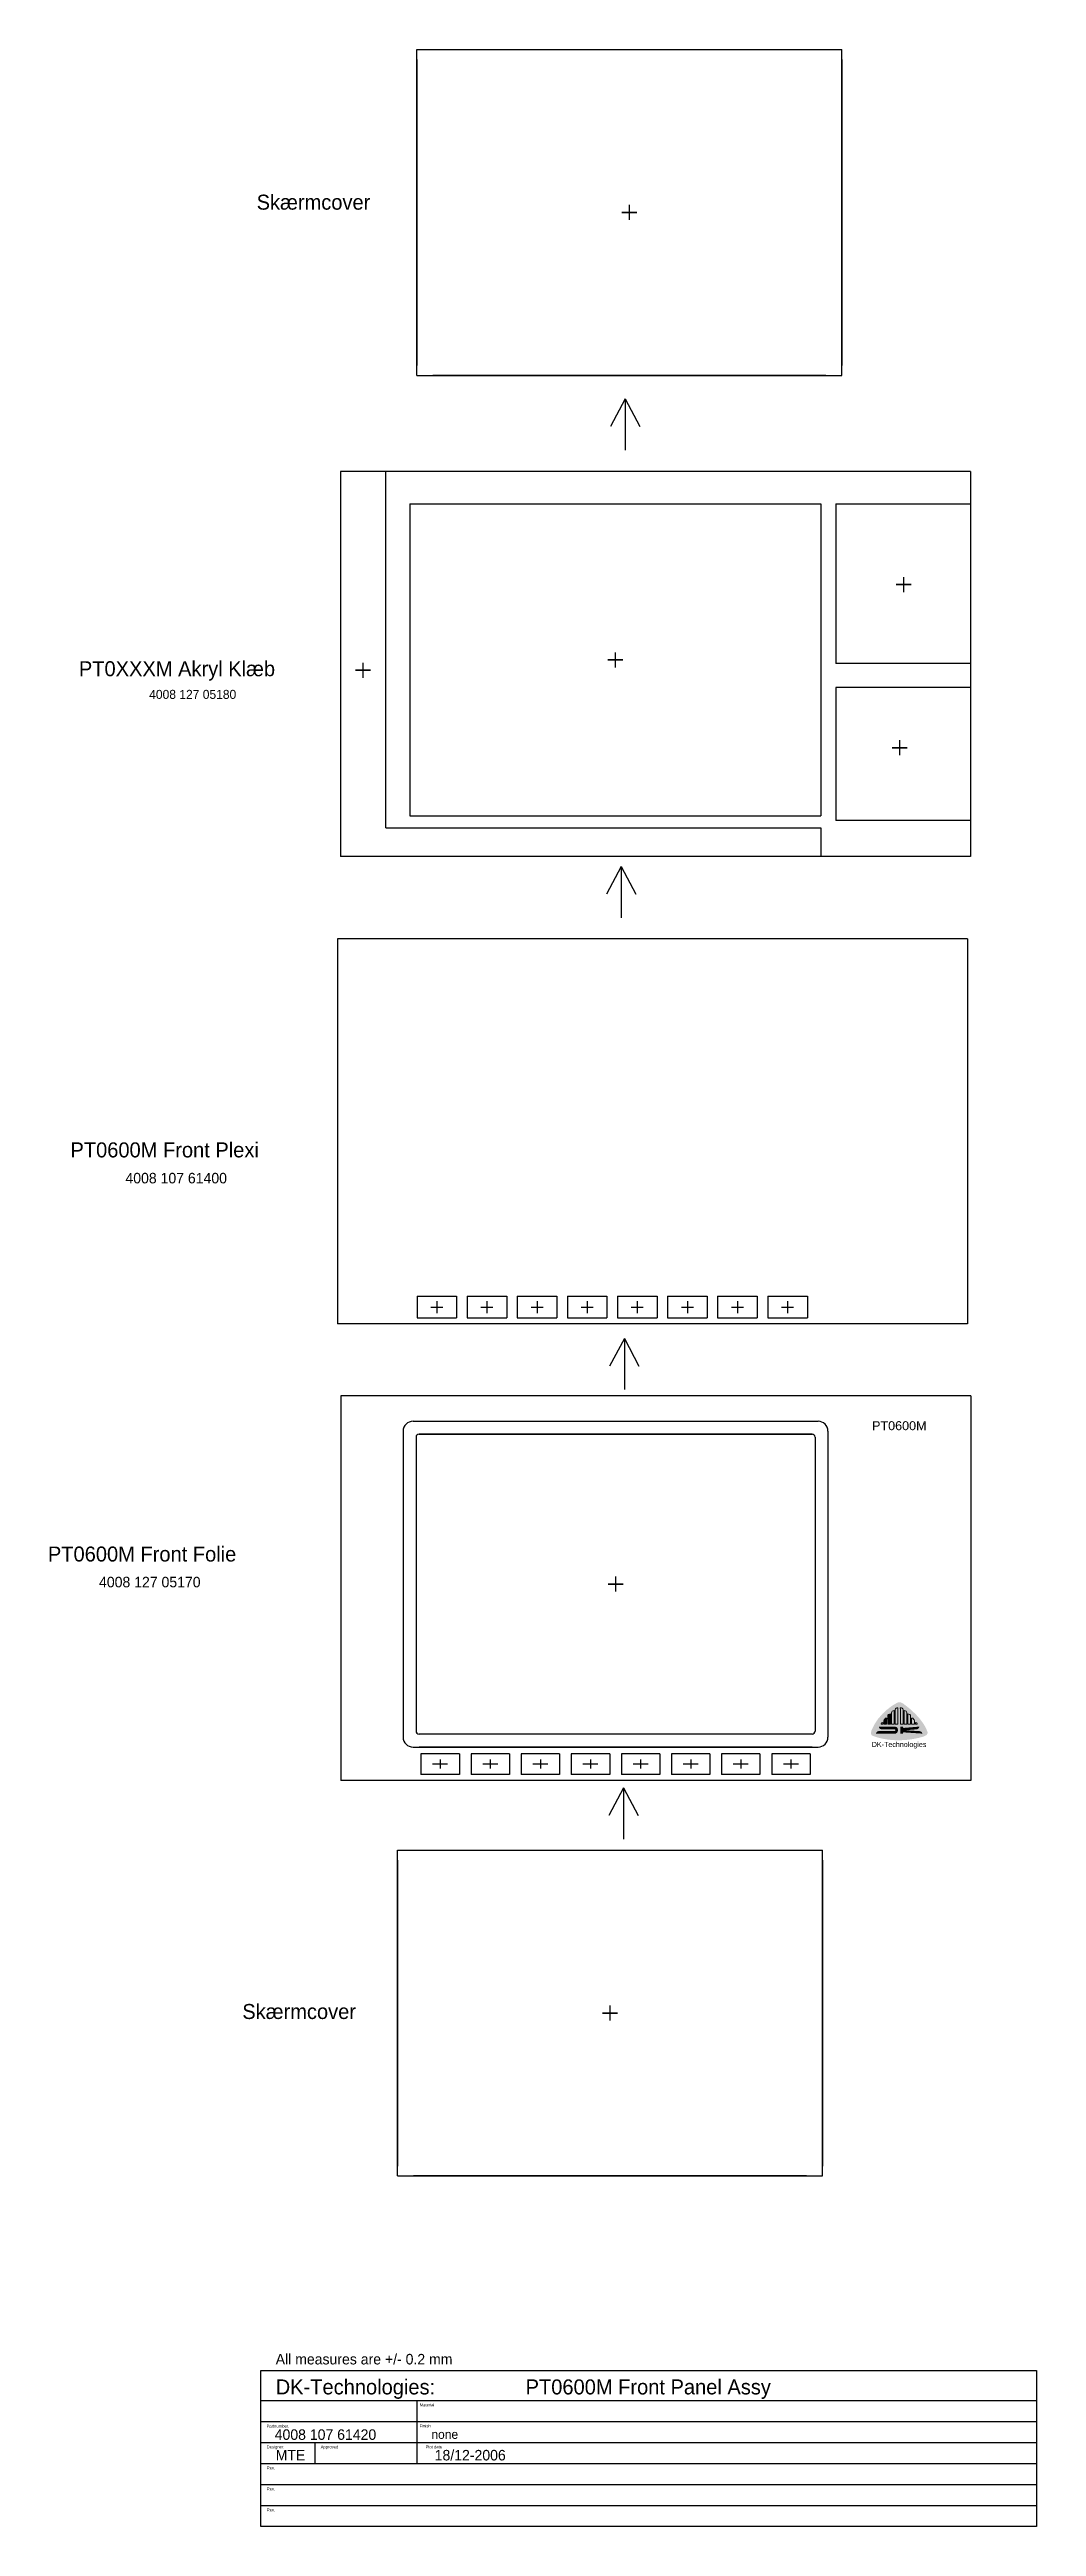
# Model space of a CAD drawing. Header units: millimetres. Extents: x -35 to 294, y -42 to 783.
import ezdxf

# ---------------------------------------------------------------- set-up
doc = ezdxf.new("R2010")
doc.units = ezdxf.units.MM
for name, color, linetype in [('Forplade', 4, 'Continuous'), ('LOGO_LARGE_IMAGE', 1, 'Continuous'), ('MSD200C', 4, 'Continuous'), ('ramme', 4, 'Continuous'), ('ramme_head', 2, 'Continuous')]:
    doc.layers.add(name, color=color, linetype=linetype)
doc.styles.add('DK-Audio', font='ARIAL.TTF')

msp = doc.modelspace()

# ---------------------------------------------------------------- hatches: boundary and pattern name
at = {"linetype": 'Continuous', "lineweight": 0}
h = msp.add_hatch(color=0, dxfattribs=at)
edge = h.paths.add_edge_path()
edge.add_spline(control_points=[(245.34, 229.05), (245.34, 229.37), (245.74, 229.75), (246.24, 229.74), (246.24, 229.74), (246.23, 229.17), (246.23, 229.17), (246.23, 229.17), (246.23, 225.18), (246.23, 225.18), (246.23, 225.18), (245.34, 225.18), (245.34, 225.18), (245.34, 225.18), (245.34, 229.05), (245.34, 229.05)], knot_values=[0, 0, 0, 0, 1, 1, 1, 2, 2, 2, 3, 3, 3, 4, 4, 4, 5, 5, 5, 5], degree=3, periodic=0)
edge = h.paths.add_edge_path()
edge.add_spline(control_points=[(246.6, 230.16), (246.6, 230.46), (247, 230.7), (247.5, 230.7), (247.5, 230.7), (247.49, 230.16), (247.49, 230.16), (247.49, 230.16), (247.49, 225.18), (247.49, 225.18), (247.49, 225.18), (246.6, 225.18), (246.6, 225.18), (246.6, 225.18), (246.6, 230.16), (246.6, 230.16)], knot_values=[0, 0, 0, 0, 1, 1, 1, 2, 2, 2, 3, 3, 3, 4, 4, 4, 5, 5, 5, 5], degree=3, periodic=0)
edge = h.paths.add_edge_path()
edge.add_spline(control_points=[(249.18, 230.16), (249.18, 230.46), (248.78, 230.7), (248.28, 230.7), (248.28, 230.7), (248.29, 230.16), (248.29, 230.16), (248.29, 230.16), (248.29, 225.18), (248.29, 225.18), (248.29, 225.18), (249.18, 225.18), (249.18, 225.18), (249.18, 225.18), (249.18, 230.16), (249.18, 230.16)], knot_values=[0, 0, 0, 0, 1, 1, 1, 2, 2, 2, 3, 3, 3, 4, 4, 4, 5, 5, 5, 5], degree=3, periodic=0)
edge = h.paths.add_edge_path()
edge.add_spline(control_points=[(250.44, 229.05), (250.44, 229.37), (250.04, 229.75), (249.54, 229.74), (249.54, 229.74), (249.55, 229.17), (249.55, 229.17), (249.55, 229.17), (249.55, 225.18), (249.55, 225.18), (249.55, 225.18), (250.44, 225.18), (250.44, 225.18), (250.44, 225.18), (250.44, 229.05), (250.44, 229.05)], knot_values=[0, 0, 0, 0, 1, 1, 1, 2, 2, 2, 3, 3, 3, 4, 4, 4, 5, 5, 5, 5], degree=3, periodic=0)
edge = h.paths.add_edge_path()
edge.add_spline(control_points=[(251.7, 227.93), (251.7, 228.25), (251.29, 228.69), (250.8, 228.69), (250.8, 228.69), (250.8, 227.99), (250.8, 227.99), (250.8, 227.99), (250.8, 225.18), (250.8, 225.18), (250.8, 225.18), (251.7, 225.18), (251.7, 225.18), (251.7, 225.18), (251.7, 227.93), (251.7, 227.93)], knot_values=[0, 0, 0, 0, 1, 1, 1, 2, 2, 2, 3, 3, 3, 4, 4, 4, 5, 5, 5, 5], degree=3, periodic=0)
edge = h.paths.add_edge_path()
edge.add_spline(control_points=[(252.95, 226.41), (252.95, 226.7), (252.55, 227.28), (252.05, 227.28), (252.05, 227.28), (252.06, 226.45), (252.06, 226.45), (252.06, 226.45), (252.06, 225.18), (252.06, 225.18), (252.06, 225.18), (252.95, 225.18), (252.95, 225.18), (252.95, 225.18), (252.95, 226.41), (252.95, 226.41)], knot_values=[0, 0, 0, 0, 1, 1, 1, 2, 2, 2, 3, 3, 3, 4, 4, 4, 5, 5, 5, 5], degree=3, periodic=0)
edge = h.paths.add_edge_path()
edge.add_spline(control_points=[(253.93, 225.38), (253.93, 225.59), (253.65, 225.82), (253.3, 225.82), (253.3, 225.82), (253.31, 225.39), (253.31, 225.39), (253.31, 225.39), (253.31, 225.18), (253.31, 225.18), (253.31, 225.18), (253.93, 225.18), (253.93, 225.18), (253.93, 225.18), (253.93, 225.38), (253.93, 225.38)], knot_values=[0, 0, 0, 0, 1, 1, 1, 2, 2, 2, 3, 3, 3, 4, 4, 4, 5, 5, 5, 5], degree=3, periodic=0)
edge = h.paths.add_edge_path()
edge.add_spline(control_points=[(241.85, 225.38), (241.85, 225.59), (242.13, 225.82), (242.48, 225.82), (242.48, 225.82), (242.47, 225.39), (242.47, 225.39), (242.47, 225.39), (242.47, 225.18), (242.47, 225.18), (242.47, 225.18), (241.85, 225.18), (241.85, 225.18), (241.85, 225.18), (241.85, 225.38), (241.85, 225.38)], knot_values=[0, 0, 0, 0, 1, 1, 1, 2, 2, 2, 3, 3, 3, 4, 4, 4, 5, 5, 5, 5], degree=3, periodic=0)
h = msp.add_hatch(color=0, dxfattribs=at)
edge = h.paths.add_edge_path()
edge.add_spline(control_points=[(242.83, 226.41), (242.83, 226.7), (243.23, 227.28), (243.73, 227.28), (243.73, 227.28), (243.72, 226.45), (243.72, 226.45), (243.72, 226.45), (243.72, 225.18), (243.72, 225.18), (243.72, 225.18), (242.83, 225.18), (242.83, 225.18), (242.83, 225.18), (242.83, 226.41), (242.83, 226.41)], knot_values=[0, 0, 0, 0, 1, 1, 1, 2, 2, 2, 3, 3, 3, 4, 4, 4, 5, 5, 5, 5], degree=3, periodic=0)
h = msp.add_hatch(color=0, dxfattribs=at)
edge = h.paths.add_edge_path()
edge.add_spline(control_points=[(244.08, 227.93), (244.08, 228.25), (244.49, 228.69), (244.98, 228.69), (244.98, 228.69), (244.98, 227.99), (244.98, 227.99), (244.98, 227.99), (244.98, 225.18), (244.98, 225.18), (244.98, 225.18), (244.08, 225.18), (244.08, 225.18), (244.08, 225.18), (244.08, 227.93), (244.08, 227.93)], knot_values=[0, 0, 0, 0, 1, 1, 1, 2, 2, 2, 3, 3, 3, 4, 4, 4, 5, 5, 5, 5], degree=3, periodic=0)
at = {"layer": 'LOGO_LARGE_IMAGE', "lineweight": 0}
h = msp.add_hatch(color=1, dxfattribs=at)
h.dxf.hatch_style = 2
edge = h.paths.add_edge_path()
edge.add_spline(control_points=[(246.9, 232.17), (246.9, 232.17), (241.05, 229.22), (238.62, 223.08), (238.03, 221.57), (239.19, 221.31), (239.19, 221.31), (239.19, 221.31), (246.39, 218.2), (256.07, 221.11), (258.04, 221.7), (257.22, 222.92), (257.22, 222.92), (257.22, 222.92), (256.15, 227.06), (249.22, 232.12), (247.96, 233.03), (246.9, 232.17), (246.9, 232.17)], knot_values=[0, 0, 0, 0, 1, 1, 1, 2, 2, 2, 3, 3, 3, 4, 4, 4, 5, 5, 5, 6, 6, 6, 6], degree=3, periodic=0)
h = msp.add_hatch(color=0, dxfattribs=at)
h.dxf.hatch_style = 2
edge = h.paths.add_edge_path()
edge.add_spline(control_points=[(242.04, 223.5), (241.17, 223.5), (241.17, 224.4), (241.17, 224.4), (241.17, 224.4), (246.53, 224.4), (246.53, 224.4), (246.53, 224.4), (247.5, 224.37), (247.5, 223.28), (247.5, 222.31), (246.83, 222.07), (246.53, 222.07), (246.24, 222.07), (240.2, 222.07), (240.2, 222.07), (240.2, 222.07), (240.18, 222.94), (241.14, 222.94), (241.14, 222.94), (246.44, 222.94), (246.44, 222.94), (246.44, 222.94), (246.66, 222.98), (246.66, 223.28), (246.66, 223.49), (246.41, 223.52), (246.41, 223.52), (246.41, 223.52), (242.59, 223.5), (242.04, 223.5)], knot_values=[0, 0, 0, 0, 1, 1, 1, 2, 2, 2, 3, 3, 3, 4, 4, 4, 5, 5, 5, 6, 6, 6, 7, 7, 7, 8, 8, 8, 9, 9, 9, 10, 10, 10, 10], degree=3, periodic=0)
h = msp.add_hatch(color=0, dxfattribs=at)
h.dxf.hatch_style = 2
edge = h.paths.add_edge_path()
edge.add_spline(control_points=[(248.32, 224.41), (248.32, 224.41), (248.32, 222.08), (248.32, 222.08), (248.32, 222.08), (249.19, 222.08), (249.19, 222.08), (249.19, 222.08), (249.19, 222.26), (249.19, 222.26), (249.19, 222.26), (249.17, 222.41), (249.34, 222.47), (249.41, 222.5), (249.63, 222.48), (249.63, 222.48), (249.63, 222.48), (255.67, 222.08), (255.67, 222.08), (255.67, 222.08), (255.44, 222.73), (254.88, 222.88), (254.67, 222.94), (252.68, 223), (251.41, 223.11), (250.47, 223.19), (249.51, 223.19), (251.41, 223.33), (252.65, 223.43), (253.7, 223.51), (253.88, 223.53), (254.42, 223.59), (254.68, 224.42), (254.68, 224.42), (254.68, 224.42), (249.64, 224), (249.64, 224), (249.64, 224), (249.43, 223.97), (249.37, 223.99), (249.17, 224.05), (249.19, 224.24), (249.19, 224.24), (249.19, 224.24), (249.19, 224.41), (249.19, 224.41), (249.19, 224.41), (248.32, 224.41), (248.32, 224.41)], knot_values=[0, 0, 0, 0, 1, 1, 1, 2, 2, 2, 3, 3, 3, 4, 4, 4, 5, 5, 5, 6, 6, 6, 7, 7, 7, 8, 8, 8, 9, 9, 9, 10, 10, 10, 11, 11, 11, 12, 12, 12, 13, 13, 13, 14, 14, 14, 15, 15, 15, 16, 16, 16, 16], degree=3, periodic=0)

# ---------------------------------------------------------------- linework, layer by layer
at = {"layer": 'LOGO_LARGE_IMAGE', "color": 0, "lineweight": 0}
for points in [[(241.85, 225.38), (241.85, 225.59), (242.13, 225.82), (242.48, 225.82), (242.48, 225.82), (242.47, 225.39), (242.47, 225.39), (242.47, 225.39), (242.47, 225.18), (242.47, 225.18), (242.47, 225.18), (241.85, 225.18), (241.85, 225.18), (241.85, 225.18), (241.85, 225.38), (241.85, 225.38)], [(242.83, 226.41), (242.83, 226.7), (243.23, 227.28), (243.73, 227.28), (243.73, 227.28), (243.72, 226.45), (243.72, 226.45), (243.72, 226.45), (243.72, 225.18), (243.72, 225.18), (243.72, 225.18), (242.83, 225.18), (242.83, 225.18), (242.83, 225.18), (242.83, 226.41), (242.83, 226.41)], [(244.08, 227.93), (244.08, 228.25), (244.49, 228.69), (244.98, 228.69), (244.98, 228.69), (244.98, 227.99), (244.98, 227.99), (244.98, 227.99), (244.98, 225.18), (244.98, 225.18), (244.98, 225.18), (244.08, 225.18), (244.08, 225.18), (244.08, 225.18), (244.08, 227.93), (244.08, 227.93)], [(245.34, 229.05), (245.34, 229.37), (245.74, 229.75), (246.24, 229.74), (246.24, 229.74), (246.23, 229.17), (246.23, 229.17), (246.23, 229.17), (246.23, 225.18), (246.23, 225.18), (246.23, 225.18), (245.34, 225.18), (245.34, 225.18), (245.34, 225.18), (245.34, 229.05), (245.34, 229.05)], [(246.6, 230.16), (246.6, 230.46), (247, 230.7), (247.5, 230.7), (247.5, 230.7), (247.49, 230.16), (247.49, 230.16), (247.49, 230.16), (247.49, 225.18), (247.49, 225.18), (247.49, 225.18), (246.6, 225.18), (246.6, 225.18), (246.6, 225.18), (246.6, 230.16), (246.6, 230.16)], [(249.18, 230.16), (249.18, 230.46), (248.78, 230.7), (248.28, 230.7), (248.28, 230.7), (248.29, 230.16), (248.29, 230.16), (248.29, 230.16), (248.29, 225.18), (248.29, 225.18), (248.29, 225.18), (249.18, 225.18), (249.18, 225.18), (249.18, 225.18), (249.18, 230.16), (249.18, 230.16)], [(250.44, 229.05), (250.44, 229.37), (250.04, 229.75), (249.54, 229.74), (249.54, 229.74), (249.55, 229.17), (249.55, 229.17), (249.55, 229.17), (249.55, 225.18), (249.55, 225.18), (249.55, 225.18), (250.44, 225.18), (250.44, 225.18), (250.44, 225.18), (250.44, 229.05), (250.44, 229.05)], [(251.7, 227.93), (251.7, 228.25), (251.29, 228.69), (250.8, 228.69), (250.8, 228.69), (250.8, 227.99), (250.8, 227.99), (250.8, 227.99), (250.8, 225.18), (250.8, 225.18), (250.8, 225.18), (251.7, 225.18), (251.7, 225.18), (251.7, 225.18), (251.7, 227.93), (251.7, 227.93)], [(252.95, 226.41), (252.95, 226.7), (252.55, 227.28), (252.05, 227.28), (252.05, 227.28), (252.06, 226.45), (252.06, 226.45), (252.06, 226.45), (252.06, 225.18), (252.06, 225.18), (252.06, 225.18), (252.95, 225.18), (252.95, 225.18), (252.95, 225.18), (252.95, 226.41), (252.95, 226.41)], [(253.93, 225.38), (253.93, 225.59), (253.65, 225.82), (253.3, 225.82), (253.3, 225.82), (253.31, 225.39), (253.31, 225.39), (253.31, 225.39), (253.31, 225.18), (253.31, 225.18), (253.31, 225.18), (253.93, 225.18), (253.93, 225.18), (253.93, 225.18), (253.93, 225.38), (253.93, 225.38)]]:
    msp.add_open_spline(points, degree=3, knots=[0, 0, 0, 0, 1, 1, 1, 2, 2, 2, 3, 3, 3, 4, 4, 4, 5, 5, 5, 5], dxfattribs=at)
at = {"layer": 'ramme', "color": 0, "ltscale": 0.1}
for p, q in [((87.13, 783.45), (228.73, 783.45)), ((87.13, 674.85), (87.13, 783.45)), ((87.13, 780.15), (87.13, 678.15)), ((90.43, 783.45), (225.43, 783.45)), ((228.73, 674.85), (228.73, 783.45)), ((228.73, 780.15), (228.73, 678.15)), ((155.43, 729.15), (160.43, 729.15)), ((160.43, 729.15), (155.43, 729.15)), ((157.93, 731.65), (157.93, 726.65)), ((87.13, 674.85), (228.73, 674.85)), ((90.43, 674.85), (225.43, 674.85)), ((223.43, 674.85), (92.43, 674.85)), ((271.64, 642.78), (61.64, 642.78)), ((61.64, 642.78), (61.64, 514.48)), ((76.74, 523.98), (76.74, 642.78)), ((271.64, 642.78), (271.64, 514.48)), ((84.74, 631.98), (221.74, 631.98)), ((84.74, 631.98), (84.74, 527.98)), ((221.74, 631.98), (221.74, 527.98)), ((226.74, 631.98), (226.74, 578.78)), ((226.74, 631.98), (271.64, 631.98)), ((246.84, 605.08), (251.84, 605.08)), ((251.84, 605.08), (246.84, 605.08)), ((249.34, 607.58), (249.34, 602.58)), ((69.14, 579.03), (69.14, 574.03)), ((150.74, 579.98), (155.74, 579.98)), ((155.74, 579.98), (150.74, 579.98)), ((153.24, 582.48), (153.24, 577.48)), ((271.64, 578.78), (226.74, 578.78)), ((66.64, 576.53), (71.64, 576.53)), ((71.64, 576.53), (66.64, 576.53)), ((271.64, 570.78), (226.74, 570.78)), ((226.74, 570.78), (226.74, 526.48)), ((248.04, 553.23), (248.04, 548.23)), ((245.54, 550.73), (250.54, 550.73)), ((250.54, 550.73), (245.54, 550.73)), ((76.74, 523.98), (221.74, 523.98)), ((84.74, 527.98), (221.74, 527.98)), ((221.74, 523.98), (221.74, 514.48)), ((271.64, 526.48), (226.74, 526.48)), ((271.64, 514.48), (61.64, 514.48)), ((270.64, 487.03), (60.64, 487.03)), ((60.64, 487.03), (60.64, 358.73)), ((270.64, 487.03), (270.64, 358.73)), ((87.19, 367.88), (87.19, 360.68)), ((87.19, 367.88), (100.39, 367.88)), ((91.79, 364.28), (95.79, 364.28)), ((93.79, 366.28), (93.79, 362.28)), ((100.39, 367.88), (100.39, 360.68)), ((103.89, 367.88), (103.89, 360.68)), ((103.89, 367.88), (117.09, 367.88)), ((108.49, 364.28), (112.49, 364.28)), ((110.49, 366.28), (110.49, 362.28)), ((117.09, 367.88), (117.09, 360.68)), ((120.59, 367.88), (120.59, 360.68)), ((120.59, 367.88), (133.79, 367.88)), ((125.19, 364.28), (129.19, 364.28)), ((127.19, 366.28), (127.19, 362.28)), ((133.79, 367.88), (133.79, 360.68)), ((137.29, 367.88), (137.29, 360.68)), ((137.29, 367.88), (150.49, 367.88)), ((141.89, 364.28), (145.89, 364.28)), ((143.89, 366.28), (143.89, 362.28)), ((150.49, 367.88), (150.49, 360.68)), ((153.99, 367.88), (153.99, 360.68)), ((153.99, 367.88), (153.99, 360.68)), ((153.99, 367.88), (167.19, 367.88)), ((158.59, 364.28), (162.59, 364.28)), ((160.59, 366.28), (160.59, 362.28)), ((167.19, 367.88), (167.19, 360.68)), ((170.69, 367.88), (170.69, 360.68)), ((170.69, 367.88), (183.89, 367.88)), ((175.29, 364.28), (179.29, 364.28)), ((177.29, 366.28), (177.29, 362.28)), ((183.89, 367.88), (183.89, 360.68)), ((187.39, 367.88), (187.39, 360.68)), ((187.39, 367.88), (200.59, 367.88)), ((191.99, 364.28), (195.99, 364.28)), ((193.99, 366.28), (193.99, 362.28)), ((200.59, 367.88), (200.59, 360.68)), ((204.09, 367.88), (204.09, 360.68)), ((204.09, 367.88), (217.29, 367.88)), ((208.69, 364.28), (212.69, 364.28)), ((210.69, 366.28), (210.69, 362.28)), ((217.29, 367.88), (217.29, 360.68)), ((270.64, 358.73), (60.64, 358.73)), ((87.19, 360.68), (100.39, 360.68)), ((103.89, 360.68), (117.09, 360.68)), ((120.59, 360.68), (133.79, 360.68)), ((137.29, 360.68), (150.49, 360.68)), ((153.99, 360.68), (167.19, 360.68)), ((170.69, 360.68), (183.89, 360.68)), ((187.39, 360.68), (200.59, 360.68)), ((204.09, 360.68), (217.29, 360.68)), ((271.75, 334.7), (61.75, 334.7)), ((61.75, 334.7), (61.75, 206.4)), ((271.75, 334.7), (271.75, 206.4)), ((82.55, 322.9), (82.55, 220.9)), ((85.85, 326.2), (220.85, 326.2)), ((224.15, 322.9), (224.15, 220.9)), ((86.85, 320.9), (86.85, 222.9)), ((218.85, 321.9), (87.85, 321.9)), ((87.85, 321.9), (218.85, 321.9)), ((219.85, 320.9), (219.85, 222.9)), ((219.85, 320.9), (219.85, 222.9)), ((153.35, 274.4), (153.35, 269.4)), ((150.85, 271.9), (155.85, 271.9)), ((155.85, 271.9), (150.85, 271.9)), ((85.85, 217.6), (220.85, 217.6)), ((218.85, 221.9), (87.85, 221.9)), ((218.85, 217.6), (87.85, 217.6)), ((88.5, 215.3), (88.5, 208.5)), ((101.3, 215.3), (88.5, 215.3)), ((101.3, 215.3), (101.3, 208.5)), ((105.2, 215.3), (105.2, 208.5)), ((118, 215.3), (105.2, 215.3)), ((118, 215.3), (118, 208.5)), ((121.9, 215.3), (121.9, 208.5)), ((121.9, 215.3), (121.9, 208.5)), ((134.7, 215.3), (121.9, 215.3)), ((134.7, 215.3), (134.7, 208.5)), ((138.6, 215.3), (138.6, 208.5)), ((151.4, 215.3), (138.6, 215.3)), ((151.4, 215.3), (151.4, 208.5)), ((155.3, 215.3), (155.3, 208.5)), ((155.3, 215.3), (155.3, 208.5)), ((155.3, 215.3), (155.3, 208.5)), ((168.1, 215.3), (155.3, 215.3)), ((168.1, 215.3), (168.1, 208.5)), ((172, 215.3), (172, 208.5)), ((184.8, 215.3), (172, 215.3)), ((184.8, 215.3), (184.8, 208.5)), ((188.7, 215.3), (188.7, 208.5)), ((201.5, 215.3), (188.7, 215.3)), ((201.5, 215.3), (201.5, 208.5)), ((205.4, 215.3), (205.4, 208.5)), ((218.2, 215.3), (205.4, 215.3)), ((218.2, 215.3), (218.2, 208.5)), ((101.3, 208.5), (88.5, 208.5)), ((97.4, 211.9), (92.4, 211.9)), ((97.4, 211.9), (92.4, 211.9)), ((94.9, 213.4), (94.9, 210.4)), ((94.9, 213.4), (94.9, 210.4)), ((118, 208.5), (105.2, 208.5)), ((114.1, 211.9), (109.1, 211.9)), ((114.1, 211.9), (109.1, 211.9)), ((111.6, 213.4), (111.6, 210.4)), ((111.6, 213.4), (111.6, 210.4)), ((134.7, 208.5), (121.9, 208.5)), ((130.8, 211.9), (125.8, 211.9)), ((130.8, 211.9), (125.8, 211.9)), ((128.3, 213.4), (128.3, 210.4)), ((128.3, 213.4), (128.3, 210.4)), ((151.4, 208.5), (138.6, 208.5)), ((147.5, 211.9), (142.5, 211.9)), ((147.5, 211.9), (142.5, 211.9)), ((145, 213.4), (145, 210.4)), ((151.4, 213.4), (151.4, 208.5)), ((168.1, 208.5), (155.3, 208.5)), ((164.2, 211.9), (159.2, 211.9)), ((164.2, 211.9), (159.2, 211.9)), ((161.7, 213.4), (161.7, 210.4)), ((161.7, 213.4), (161.7, 210.4)), ((184.8, 208.5), (172, 208.5)), ((180.9, 211.9), (175.9, 211.9)), ((180.9, 211.9), (175.9, 211.9)), ((178.4, 213.4), (178.4, 210.4)), ((178.4, 213.4), (178.4, 210.4)), ((201.5, 208.5), (188.7, 208.5)), ((197.6, 211.9), (192.6, 211.9)), ((197.6, 211.9), (192.6, 211.9)), ((195.1, 213.4), (195.1, 210.4)), ((195.1, 213.4), (195.1, 210.4)), ((218.2, 208.5), (205.4, 208.5)), ((214.3, 211.9), (209.3, 211.9)), ((214.3, 211.9), (209.3, 211.9)), ((211.8, 213.4), (211.8, 210.4)), ((211.8, 213.4), (211.8, 210.4)), ((271.75, 206.4), (61.75, 206.4)), ((80.7, 183.24), (222.3, 183.24)), ((80.7, 74.64), (80.7, 183.24)), ((84, 183.24), (219, 183.24)), ((222.3, 74.64), (222.3, 183.24)), ((80.7, 179.94), (80.7, 77.94)), ((222.3, 179.94), (222.3, 77.94)), ((149, 128.94), (154, 128.94)), ((154, 128.94), (149, 128.94)), ((151.5, 131.44), (151.5, 126.44)), ((80.7, 74.64), (222.3, 74.64)), ((84, 74.64), (219, 74.64)), ((217, 74.64), (86, 74.64))]:
    msp.add_line(p, q, dxfattribs=at)
at = {"layer": 'ramme', "color": 5, "ltscale": 0.1}
for p, q in [((156.61, 667), (151.7, 657.75)), ((156.61, 667), (156.61, 649.95)), ((156.61, 667), (161.45, 657.75)), ((155.25, 511.1), (150.34, 501.85)), ((155.25, 511.1), (155.25, 494.05)), ((155.25, 511.1), (160.1, 501.85)), ((156.3, 353.8), (151.39, 344.55)), ((156.3, 353.8), (156.3, 336.75)), ((156.3, 353.8), (161.15, 344.55)), ((156.01, 204), (151.1, 194.75)), ((156.01, 204), (156.01, 186.95)), ((156.01, 204), (160.85, 194.75))]:
    msp.add_line(p, q, dxfattribs=at)
at = {"layer": 'ramme', "color": 0, "ltscale": 0.1}
for centre, radius, start, end in [((85.85, 322.9), 3.3, 90, 180), ((220.85, 322.9), 3.3, 0, 90), ((87.85, 320.9), 1, 90, 180), ((218.85, 320.9), 1, 0, 90), ((85.85, 220.9), 3.3, 180, 270), ((87.85, 222.9), 1, 180, 270), ((218.85, 222.9), 1, 270, 0), ((220.85, 220.9), 3.3, 270, 0)]:
    msp.add_arc(centre, radius, start, end, dxfattribs=at)
at = {"layer": 'ramme_head', "color": 0}
for p, q in [((35.08, -42.19), (35.08, 9.81)), ((35.08, 9.81), (293.66, 9.81)), ((293.65, 9.8), (293.65, -42.2)), ((35.08, -0.19), (293.66, -0.19)), ((35.08, -7.19), (293.66, -7.19)), ((87.08, -0.19), (87.08, -7.19)), ((87.08, -7.19), (87.08, -14.19)), ((35.08, -14.19), (293.66, -14.19)), ((53.08, -14.19), (53.08, -21.19)), ((87.08, -14.19), (87.08, -21.19)), ((35.08, -21.19), (293.66, -21.19)), ((35.08, -28.19), (293.66, -28.19)), ((35.08, -35.19), (293.66, -35.19)), ((293.66, -42.19), (35.08, -42.19))]:
    msp.add_line(p, q, dxfattribs=at)

# ---------------------------------------------------------------- texts
at = {"layer": 'Forplade', "color": 0, "style": 'DK-Audio'}
msp.add_text('DK-Technologies', height=1.7, dxfattribs=at).set_placement((238.76, 217.63))
at = {"layer": 'MSD200C', "color": 0, "style": 'DK-Audio'}
msp.add_text('PT0600M', height=3, dxfattribs=at).set_placement((238.86, 323.22))
at = {"layer": 'ramme_head', "color": 0}
for s, height, p in [('Skærmcover', 5, (33.73, 730.07)), ('PT0XXXM Akryl Klæb', 5, (-25.52, 574.56)), ('4008 127 05180', 3, (-2.08, 567)), ('PT0600M Front Plexi', 5, (-28.33, 414.16)), ('4008 107 61400', 3.5, (-10, 405.5)), ('PT0600M Front Folie', 5, (-35.85, 279.45)), ('4008 127 05170', 3.5, (-18.8, 270.85)), ('Skærmcover', 5, (28.95, 126.95)), ('All measures are +/- 0.2 mm', 3.5, (40.08, 11.81)), ('DK-Technologies:', 5, (40.08, 1.81)), ('PT0600M Front Panel Assy', 5, (123.38, 1.81)), ('Partnumber.', 1, (37.02, -9.25)), ('Material', 1, (88.08, -2.19)), ('Finish', 1, (88.08, -9.19)), ('Designer.', 1, (37.08, -16.19)), ('4008 107 61420', 3.5, (39.75, -13.33)), ('Approved', 1, (55.08, -16.19)), ('Plot date', 1, (90.08, -16.19)), ('none', 3, (91.97, -13)), ('18/12-2006', 3.5, (93.08, -20.19)), ('Rev.', 1, (37.08, -23.19)), ('MTE', 3.5, (40.08, -20.19)), ('Rev.', 1, (37.08, -30.19)), ('Rev.', 1, (37.08, -37.19))]:
    msp.add_text(s, height=height, dxfattribs=at).set_placement(p)

doc.saveas('drawing.dxf')
